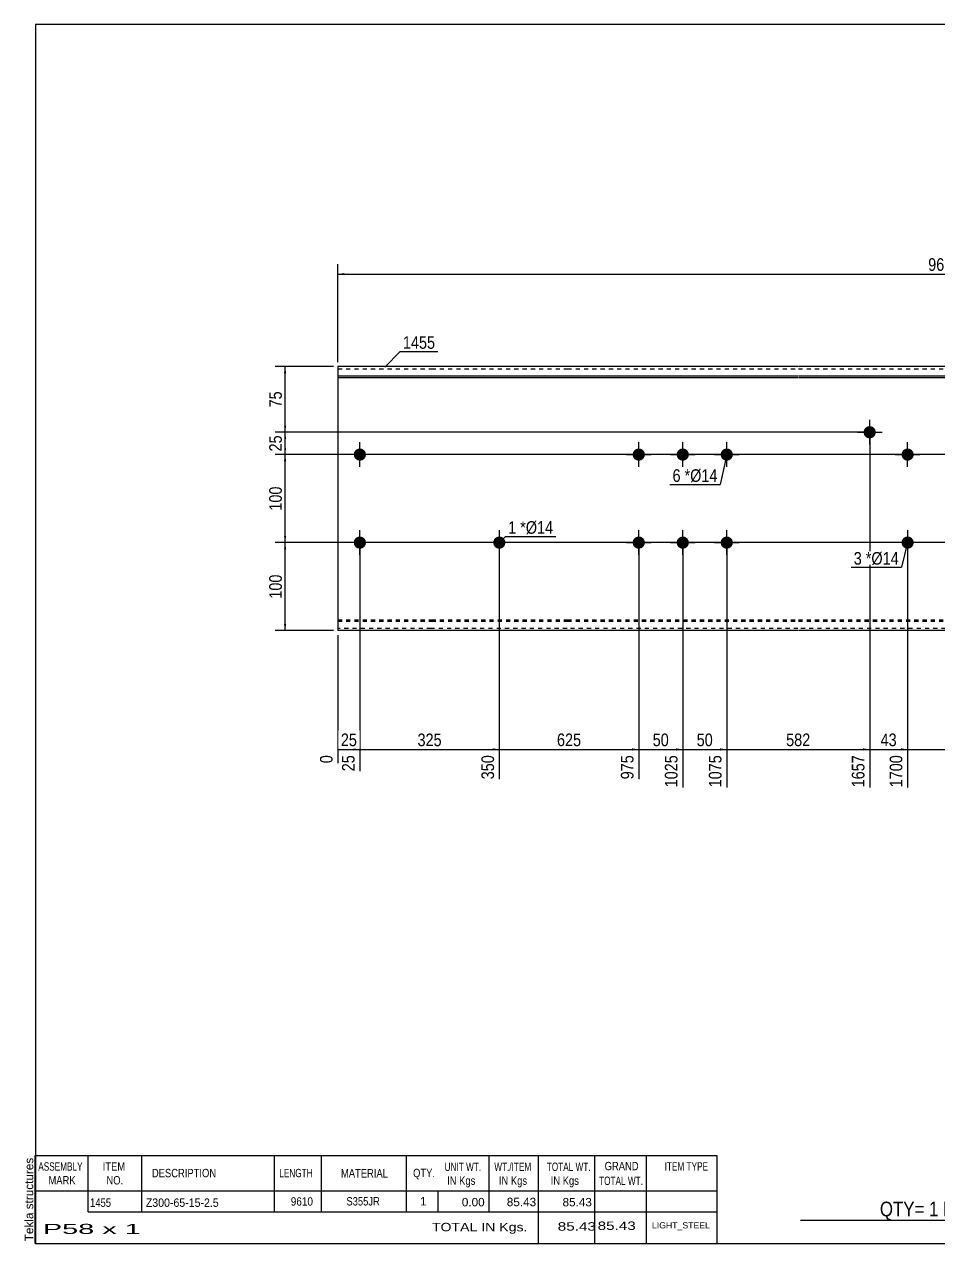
# Model space of a CAD drawing. Header units: millimetres. Extents: x -71 to 331, y -169 to 108.
# Drawn here: x -71.3 to 136.3, y -169.3 to 107.8 of the extents above; entities that cross this region are included whole.
import ezdxf

# ---------------------------------------------------------------- set-up
doc = ezdxf.new("R2010")
doc.units = ezdxf.units.MM
doc.linetypes.add('DXK_LINE_DOT1', pattern=[1.8814, 0.9407, -0.9407])
doc.styles.add('Arial', font='ARIAL.TTF', dxfattribs={"height": 0.2})
doc.styles.add('Arial Narrow', font='ARIALN.TTF', dxfattribs={"height": 0.2})

# ---------------------------------------------------------------- blocks, each defined once
blk = doc.blocks.new('Unknown-629085438-1816')
at = {"color": 5, "linetype": 'Continuous'}
for p, q in [((331.25, 107.75), (-68.75, 107.75)), ((-68.75, 107.75), (-68.75, -169.25)), ((331.25, -169.25), (331.25, 107.75)), ((-68.75, -169.25), (331.25, -169.25))]:
    blk.add_line(p, q, dxfattribs=at)
at = {"color": 174, "linetype": 'Continuous', "style": 'Arial'}
blk.add_text('Tekla structures', height=1.9102, rotation=90, dxfattribs=at).set_placement((-69.25, -168.75))
blk = doc.blocks.new('Bolt-629085438-1223 - 1203')
at = {"linetype": 'Continuous'}
blk.add_hatch(color=3, dxfattribs=at).paths.add_polyline_path([(128.1, 10, -1), (130.9, 10, -1)])
at = {"color": 3, "linetype": 'Continuous'}
for p, q in [((129.5, 7.2), (129.5, 12.8)), ((126.7, 10), (132.3, 10))]:
    blk.add_line(p, q, dxfattribs=at)
blk = doc.blocks.new('Part-629085438-1218 - 1203')
at = {"color": 2, "linetype": 'Continuous'}
for p, q in [((21.19, 30), (0, 30)), ((0, 30), (0, -30)), ((0, 27.88), (21.19, 27.88)), ((52.09, 30), (21.29, 30)), ((21.29, 27.88), (52.09, 27.88)), ((104.58, 30), (52.19, 30)), ((52.19, 27.88), (104.58, 27.88)), ((145.69, 30), (104.68, 30)), ((104.68, 27.88), (145.69, 27.88)), ((178.18, 30), (145.79, 30)), ((145.79, 27.88), (178.18, 27.88)), ((209.08, 30), (178.28, 30)), ((178.28, 27.88), (209.08, 27.88)), ((261.57, 30), (209.18, 30)), ((209.18, 27.88), (261.57, 27.88)), ((275.67, 30), (261.67, 30)), ((261.67, 27.88), (275.67, 27.88)), ((275.67, -30), (275.67, 30)), ((0, 27.53), (21.19, 27.53)), ((21.29, 27.53), (52.09, 27.53)), ((52.19, 27.53), (104.58, 27.53)), ((104.68, 27.53), (145.69, 27.53)), ((145.79, 27.53), (178.18, 27.53)), ((178.28, 27.53), (209.08, 27.53)), ((209.18, 27.53), (261.57, 27.53)), ((261.67, 27.53), (275.67, 27.53)), ((21.19, -30), (0, -30)), ((52.09, -30), (21.29, -30)), ((104.58, -30), (52.19, -30)), ((145.69, -30), (104.68, -30)), ((178.18, -30), (145.79, -30)), ((209.08, -30), (178.28, -30)), ((261.57, -30), (209.18, -30)), ((275.67, -30), (261.67, -30))]:
    blk.add_line(p, q, dxfattribs=at)
at = {"color": 7, "linetype": 'DXK_LINE_DOT1'}
for p, q in [((0, 29.5), (21.19, 29.5)), ((21.29, 29.5), (52.09, 29.5)), ((52.19, 29.5), (104.58, 29.5)), ((104.68, 29.5), (145.69, 29.5)), ((145.79, 29.5), (178.18, 29.5)), ((178.28, 29.5), (209.08, 29.5)), ((209.18, 29.5), (261.57, 29.5)), ((261.67, 29.5), (275.67, 29.5)), ((0, -27.53), (21.19, -27.53)), ((21.29, -27.53), (52.09, -27.53)), ((52.19, -27.53), (104.58, -27.53)), ((104.68, -27.53), (145.69, -27.53)), ((145.79, -27.53), (178.18, -27.53)), ((178.28, -27.53), (209.08, -27.53)), ((209.18, -27.53), (261.57, -27.53)), ((261.67, -27.53), (275.67, -27.53)), ((0, -27.88), (21.19, -27.88)), ((21.19, -29.5), (0, -29.5)), ((21.29, -27.88), (52.09, -27.88)), ((52.09, -29.5), (21.29, -29.5)), ((52.19, -27.88), (104.58, -27.88)), ((104.58, -29.5), (52.19, -29.5)), ((104.68, -27.88), (145.69, -27.88)), ((145.69, -29.5), (104.68, -29.5)), ((145.79, -27.88), (178.18, -27.88)), ((178.18, -29.5), (145.79, -29.5)), ((178.28, -27.88), (209.08, -27.88)), ((209.08, -29.5), (178.28, -29.5)), ((209.18, -27.88), (261.57, -27.88)), ((261.57, -29.5), (209.18, -29.5)), ((261.67, -27.88), (275.67, -27.88)), ((275.67, -29.5), (261.67, -29.5))]:
    blk.add_line(p, q, dxfattribs=at)
blk = doc.blocks.new('Bolt-629085438-1219 - 1203')
at = {"linetype": 'Continuous'}
for points in [[(66.99, 10, -1), (69.79, 10, -1)], [(76.99, 10, -1), (79.79, 10, -1)], [(86.99, 10, -1), (89.79, 10, -1)], [(66.99, -10, -1), (69.79, -10, -1)], [(76.99, -10, -1), (79.79, -10, -1)], [(86.99, -10, -1), (89.79, -10, -1)]]:
    blk.add_hatch(color=3, dxfattribs=at).paths.add_polyline_path(points)
at = {"color": 3, "linetype": 'Continuous'}
for p, q in [((68.39, 7.2), (68.39, 12.8)), ((78.39, 7.2), (78.39, 12.8)), ((88.39, 7.2), (88.39, 12.8)), ((65.59, 10), (71.19, 10)), ((75.59, 10), (81.19, 10)), ((85.59, 10), (91.19, 10)), ((68.39, -12.8), (68.39, -7.2)), ((78.39, -12.8), (78.39, -7.2)), ((88.39, -12.8), (88.39, -7.2)), ((65.59, -10), (71.19, -10)), ((75.59, -10), (81.19, -10)), ((85.59, -10), (91.19, -10))]:
    blk.add_line(p, q, dxfattribs=at)
blk = doc.blocks.new('Bolt-629085438-1221 - 1203')
at = {"linetype": 'Continuous'}
blk.add_hatch(color=3, dxfattribs=at).paths.add_polyline_path([(38.09, -10, -1), (35.29, -10, -1)])
at = {"color": 3, "linetype": 'Continuous'}
for p, q in [((36.69, -7.2), (36.69, -12.8)), ((39.49, -10), (33.89, -10))]:
    blk.add_line(p, q, dxfattribs=at)
blk = doc.blocks.new('Bolt-629085438-1222 - 1203')
at = {"linetype": 'Continuous'}
blk.add_hatch(color=3, dxfattribs=at).paths.add_polyline_path([(119.48, 15.07, -1), (122.28, 15.07, -1)])
at = {"color": 3, "linetype": 'Continuous'}
for p, q in [((120.88, 12.27), (120.88, 17.87)), ((118.08, 15.07), (123.68, 15.07))]:
    blk.add_line(p, q, dxfattribs=at)
blk = doc.blocks.new('Bolt-629085438-1224 - 1203')
at = {"linetype": 'Continuous'}
blk.add_hatch(color=3, dxfattribs=at).paths.add_polyline_path([(130.9, -10, -1), (128.1, -10, -1)])
at = {"color": 3, "linetype": 'Continuous'}
for p, q in [((129.5, -7.2), (129.5, -12.8)), ((132.3, -10), (126.7, -10))]:
    blk.add_line(p, q, dxfattribs=at)
blk = doc.blocks.new('Bolt-629085438-1225 - 1203')
at = {"linetype": 'Continuous'}
for points in [[(3.6, 10, -1), (6.4, 10, -1)], [(160.58, 10, -1), (163.38, 10, -1)]]:
    blk.add_hatch(color=3, dxfattribs=at).paths.add_polyline_path(points)
at = {"color": 3, "linetype": 'Continuous'}
for p, q in [((5, 7.2), (5, 12.8)), ((161.98, 7.2), (161.98, 12.8)), ((7.8, 10), (2.2, 10)), ((164.78, 10), (159.18, 10))]:
    blk.add_line(p, q, dxfattribs=at)
blk = doc.blocks.new('Bolt-629085438-1226 - 1203')
at = {"linetype": 'Continuous'}
for points in [[(3.6, -10, -1), (6.4, -10, -1)], [(160.58, -10, -1), (163.38, -10, -1)]]:
    blk.add_hatch(color=3, dxfattribs=at).paths.add_polyline_path(points)
at = {"color": 3, "linetype": 'Continuous'}
for p, q in [((5, -12.8), (5, -7.2)), ((161.98, -12.8), (161.98, -7.2)), ((7.8, -10), (2.2, -10)), ((164.78, -10), (159.18, -10))]:
    blk.add_line(p, q, dxfattribs=at)
blk = doc.blocks.new('StraightDimension-629085438-1348 - 1203')
at = {"linetype": 'Continuous'}
for points in [[(1.5, 50.75), (0, 51), (1.5, 51.25)], [(274.17, 51.25), (275.67, 51), (274.17, 50.75)]]:
    blk.add_hatch(color=7, dxfattribs=at).paths.add_polyline_path(points)
at = {"color": 7, "linetype": 'Continuous'}
for p, q in [((0, 31), (0, 53.25)), ((275.67, 31), (275.67, 53.25)), ((0, 51), (275.67, 51))]:
    blk.add_line(p, q, dxfattribs=at)
at = {"color": 0}
blk.add_wipeout([(142.09, 51.15), (142.09, 55.35), (133.58, 55.35), (133.58, 51.15)], dxfattribs=at)
at = {"color": 3, "style": 'Arial Narrow'}
blk.add_text('9610', height=2.863, dxfattribs=at).set_placement((134.18, 51.75))
blk = doc.blocks.new('StraightDimension-629085438-1314 - 1203')
at = {"linetype": 'Continuous'}
for points in [[(-12.25, 28.5), (-12, 30), (-11.75, 28.5)], [(-11.75, 16.57), (-12, 15.07), (-12.25, 16.57)]]:
    blk.add_hatch(color=7, dxfattribs=at).paths.add_polyline_path(points)
at = {"color": 7, "linetype": 'Continuous'}
for p, q in [((-1, 30), (-14.25, 30)), ((-12, 15.07), (-12, 30)), ((119.88, 15.07), (-14.25, 15.07))]:
    blk.add_line(p, q, dxfattribs=at)
at = {"color": 0}
blk.add_wipeout([(-12.15, 24.96), (-16.35, 24.96), (-16.35, 20.11), (-12.15, 20.11)], dxfattribs=at)
at = {"color": 3, "style": 'Arial Narrow'}
blk.add_text('75', height=2.863, rotation=90.0002, dxfattribs=at).set_placement((-12.75, 20.71))
blk = doc.blocks.new('StraightDimension-629085438-1260 - 1203')
at = {"linetype": 'Continuous'}
blk.add_hatch(color=7, dxfattribs=at).paths.add_polyline_path([(160.48, -56.75), (161.98, -57), (160.48, -57.25)])
at = {"color": 7, "linetype": 'Continuous'}
for p, q in [((129.5, -11), (129.5, -65.61)), ((161.98, -11), (161.98, -65.61)), ((129.5, -57), (161.98, -57))]:
    blk.add_line(p, q, dxfattribs=at)
at = {"color": 0}
blk.add_wipeout([(149.08, -56.85), (149.08, -52.65), (142.4, -52.65), (142.4, -56.85)], dxfattribs=at)
at = {"color": 0, "linetype": 'Continuous'}
blk.add_wipeout([(161.38, -57.7), (157.18, -57.7), (157.18, -66.21), (161.38, -66.21)], dxfattribs=at)
at = {"color": 3, "style": 'Arial Narrow'}
blk.add_text('325', height=2.863, dxfattribs=at).set_placement((143, -56.25))
at = {"color": 3, "linetype": 'Continuous', "style": 'Arial Narrow'}
blk.add_text('2025', height=2.863, rotation=90.0002, dxfattribs=at).set_placement((160.78, -65.61))
blk = doc.blocks.new('StraightDimension-629085438-1261 - 1203')
at = {"linetype": 'Continuous'}
blk.add_hatch(color=7, dxfattribs=at).paths.add_polyline_path([(128, -56.75), (129.5, -57), (128, -57.25)])
at = {"color": 7, "linetype": 'Continuous'}
for p, q in [((120.88, 14.07), (120.88, -65.61)), ((129.5, -11), (129.5, -65.61)), ((120.88, -57), (129.5, -57))]:
    blk.add_line(p, q, dxfattribs=at)
at = {"color": 0}
blk.add_wipeout([(127.61, -56.85), (127.61, -52.65), (122.76, -52.65), (122.76, -56.85)], dxfattribs=at)
at = {"color": 3, "style": 'Arial Narrow'}
blk.add_text('43', height=2.863, dxfattribs=at).set_placement((123.36, -56.25))
at = {"color": 0, "linetype": 'Continuous'}
blk.add_wipeout([(128.9, -57.7), (124.7, -57.7), (124.7, -66.21), (128.9, -66.21)], dxfattribs=at)
at = {"color": 3, "linetype": 'Continuous', "style": 'Arial Narrow'}
blk.add_text('1700', height=2.863, rotation=90.0002, dxfattribs=at).set_placement((128.3, -65.61))
blk = doc.blocks.new('StraightDimension-629085438-1262 - 1203')
at = {"linetype": 'Continuous'}
blk.add_hatch(color=7, dxfattribs=at).paths.add_polyline_path([(119.38, -56.75), (120.88, -57), (119.38, -57.25)])
at = {"color": 7, "linetype": 'Continuous'}
for p, q in [((120.88, 14.07), (120.88, -65.61)), ((88.39, -11), (88.39, -65.61)), ((88.39, -57), (120.88, -57))]:
    blk.add_line(p, q, dxfattribs=at)
at = {"color": 0}
blk.add_wipeout([(107.97, -56.85), (107.97, -52.65), (101.29, -52.65), (101.29, -56.85)], dxfattribs=at)
at = {"color": 0, "linetype": 'Continuous'}
blk.add_wipeout([(120.28, -57.7), (116.08, -57.7), (116.08, -66.21), (120.28, -66.21)], dxfattribs=at)
at = {"color": 3, "style": 'Arial Narrow'}
blk.add_text('582', height=2.863, dxfattribs=at).set_placement((101.89, -56.25))
at = {"color": 3, "linetype": 'Continuous', "style": 'Arial Narrow'}
blk.add_text('1657', height=2.863, rotation=90.0002, dxfattribs=at).set_placement((119.68, -65.61))
blk = doc.blocks.new('StraightDimension-629085438-1263 - 1203')
at = {"linetype": 'Continuous'}
blk.add_hatch(color=7, dxfattribs=at).paths.add_polyline_path([(86.89, -56.75), (88.39, -57), (86.89, -57.25)])
at = {"color": 7, "linetype": 'Continuous'}
for p, q in [((78.39, -11), (78.39, -65.61)), ((88.39, -11), (88.39, -65.61)), ((78.39, -57), (88.39, -57))]:
    blk.add_line(p, q, dxfattribs=at)
at = {"color": 0}
blk.add_wipeout([(85.82, -56.85), (85.82, -52.65), (80.96, -52.65), (80.96, -56.85)], dxfattribs=at)
at = {"color": 3, "style": 'Arial Narrow'}
blk.add_text('50', height=2.863, dxfattribs=at).set_placement((81.56, -56.25))
at = {"color": 0, "linetype": 'Continuous'}
blk.add_wipeout([(87.79, -57.7), (83.59, -57.7), (83.59, -66.21), (87.79, -66.21)], dxfattribs=at)
at = {"color": 3, "linetype": 'Continuous', "style": 'Arial Narrow'}
blk.add_text('1075', height=2.863, rotation=90.0002, dxfattribs=at).set_placement((87.19, -65.61))
blk = doc.blocks.new('StraightDimension-629085438-1264 - 1203')
at = {"linetype": 'Continuous'}
blk.add_hatch(color=7, dxfattribs=at).paths.add_polyline_path([(76.89, -56.75), (78.39, -57), (76.89, -57.25)])
at = {"color": 7, "linetype": 'Continuous'}
for p, q in [((68.39, -11), (68.39, -63.78)), ((78.39, -11), (78.39, -65.61)), ((68.39, -57), (78.39, -57))]:
    blk.add_line(p, q, dxfattribs=at)
at = {"color": 0}
blk.add_wipeout([(75.82, -56.85), (75.82, -52.65), (70.96, -52.65), (70.96, -56.85)], dxfattribs=at)
at = {"color": 3, "style": 'Arial Narrow'}
blk.add_text('50', height=2.863, dxfattribs=at).set_placement((71.56, -56.25))
at = {"color": 0, "linetype": 'Continuous'}
blk.add_wipeout([(77.79, -57.7), (73.59, -57.7), (73.59, -66.21), (77.79, -66.21)], dxfattribs=at)
at = {"color": 3, "linetype": 'Continuous', "style": 'Arial Narrow'}
blk.add_text('1025', height=2.863, rotation=90.0002, dxfattribs=at).set_placement((77.19, -65.61))
blk = doc.blocks.new('StraightDimension-629085438-1265 - 1203')
at = {"linetype": 'Continuous'}
blk.add_hatch(color=7, dxfattribs=at).paths.add_polyline_path([(66.89, -56.75), (68.39, -57), (66.89, -57.25)])
at = {"color": 7, "linetype": 'Continuous'}
for p, q in [((36.69, -11), (36.69, -63.78)), ((68.39, -11), (68.39, -63.78)), ((36.69, -57), (68.39, -57))]:
    blk.add_line(p, q, dxfattribs=at)
at = {"color": 0}
blk.add_wipeout([(55.88, -56.85), (55.88, -52.65), (49.2, -52.65), (49.2, -56.85)], dxfattribs=at)
at = {"color": 0, "linetype": 'Continuous'}
blk.add_wipeout([(67.79, -57.7), (63.59, -57.7), (63.59, -64.38), (67.79, -64.38)], dxfattribs=at)
at = {"color": 3, "style": 'Arial Narrow'}
blk.add_text('625', height=2.863, dxfattribs=at).set_placement((49.8, -56.25))
at = {"color": 3, "linetype": 'Continuous', "style": 'Arial Narrow'}
blk.add_text('975', height=2.863, rotation=90.0002, dxfattribs=at).set_placement((67.19, -63.78))
blk = doc.blocks.new('StraightDimension-629085438-1266 - 1203')
at = {"linetype": 'Continuous'}
blk.add_hatch(color=7, dxfattribs=at).paths.add_polyline_path([(35.19, -56.75), (36.69, -57), (35.19, -57.25)])
at = {"color": 7, "linetype": 'Continuous'}
for p, q in [((5, -11), (5, -61.96)), ((36.69, -11), (36.69, -63.78)), ((5, -57), (36.69, -57))]:
    blk.add_line(p, q, dxfattribs=at)
at = {"color": 0}
blk.add_wipeout([(24.19, -56.85), (24.19, -52.65), (17.5, -52.65), (17.5, -56.85)], dxfattribs=at)
at = {"color": 0, "linetype": 'Continuous'}
blk.add_wipeout([(36.09, -57.7), (31.89, -57.7), (31.89, -64.38), (36.09, -64.38)], dxfattribs=at)
at = {"color": 3, "style": 'Arial Narrow'}
blk.add_text('325', height=2.863, dxfattribs=at).set_placement((18.1, -56.25))
at = {"color": 3, "linetype": 'Continuous', "style": 'Arial Narrow'}
blk.add_text('350', height=2.863, rotation=90.0002, dxfattribs=at).set_placement((35.49, -63.78))
blk = doc.blocks.new('StraightDimension-629085438-1267 - 1203')
at = {"linetype": 'Continuous'}
blk.add_hatch(color=7, dxfattribs=at).paths.add_polyline_path([(3.5, -56.75), (5, -57), (3.5, -57.25)])
at = {"color": 7, "linetype": 'Continuous'}
for p, q in [((5, -11), (5, -61.96)), ((0, -31), (0, -60.13)), ((0, -57), (5, -57))]:
    blk.add_line(p, q, dxfattribs=at)
at = {"color": 0}
blk.add_wipeout([(4.93, -56.85), (4.93, -52.65), (0.07, -52.65), (0.07, -56.85)], dxfattribs=at)
at = {"color": 3, "style": 'Arial Narrow'}
blk.add_text('25', height=2.863, dxfattribs=at).set_placement((0.67, -56.25))
at = {"color": 0, "linetype": 'Continuous'}
blk.add_wipeout([(4.4, -57.7), (0.2, -57.7), (0.2, -62.56), (4.4, -62.56)], dxfattribs=at)
at = {"color": 3, "linetype": 'Continuous', "style": 'Arial Narrow'}
blk.add_text('25', height=2.863, rotation=90.0002, dxfattribs=at).set_placement((3.8, -61.96))
at = {"color": 0, "linetype": 'Continuous'}
blk.add_wipeout([(-0.6, -57.7), (-4.8, -57.7), (-4.8, -60.73), (-0.6, -60.73)], dxfattribs=at)
at = {"color": 3, "linetype": 'Continuous', "style": 'Arial Narrow'}
blk.add_text('0', height=2.86, rotation=90.0002, dxfattribs=at).set_placement((-1.2, -60.13))
blk = doc.blocks.new('StraightDimension-629085438-1315 - 1203')
at = {"linetype": 'Continuous'}
for points in [[(-12.25, 13.57), (-12, 15.07), (-11.75, 13.57)], [(-11.75, 11.5), (-12, 10), (-12.25, 11.5)]]:
    blk.add_hatch(color=7, dxfattribs=at).paths.add_polyline_path(points)
at = {"color": 7, "linetype": 'Continuous'}
for p, q in [((119.88, 15.07), (-14.25, 15.07)), ((-12, 10), (-12, 15.07)), ((224.37, 10), (-14.25, 10))]:
    blk.add_line(p, q, dxfattribs=at)
at = {"color": 0}
blk.add_wipeout([(-12.15, 14.96), (-16.35, 14.96), (-16.35, 10.11), (-12.15, 10.11)], dxfattribs=at)
at = {"color": 3, "style": 'Arial Narrow'}
blk.add_text('25', height=2.863, rotation=90.0002, dxfattribs=at).set_placement((-12.75, 10.71))
blk = doc.blocks.new('StraightDimension-629085438-1316 - 1203')
at = {"linetype": 'Continuous'}
for points in [[(-12.25, 8.5), (-12, 10), (-11.75, 8.5)], [(-11.75, -8.5), (-12, -10), (-12.25, -8.5)]]:
    blk.add_hatch(color=7, dxfattribs=at).paths.add_polyline_path(points)
at = {"color": 7, "linetype": 'Continuous'}
for p, q in [((224.37, 10), (-14.25, 10)), ((-12, -10), (-12, 10)), ((224.37, -10), (-14.25, -10))]:
    blk.add_line(p, q, dxfattribs=at)
at = {"color": 0}
blk.add_wipeout([(-12.15, 3.34), (-16.35, 3.34), (-16.35, -3.34), (-12.15, -3.34)], dxfattribs=at)
at = {"color": 3, "style": 'Arial Narrow'}
blk.add_text('100', height=2.863, rotation=90.0002, dxfattribs=at).set_placement((-12.75, -2.74))
blk = doc.blocks.new('StraightDimension-629085438-1317 - 1203')
at = {"linetype": 'Continuous'}
for points in [[(-12.25, -11.5), (-12, -10), (-11.75, -11.5)], [(-11.75, -28.5), (-12, -30), (-12.25, -28.5)]]:
    blk.add_hatch(color=7, dxfattribs=at).paths.add_polyline_path(points)
at = {"color": 7, "linetype": 'Continuous'}
for p, q in [((224.37, -10), (-14.25, -10)), ((-12, -30), (-12, -10)), ((-1, -30), (-14.25, -30))]:
    blk.add_line(p, q, dxfattribs=at)
at = {"color": 0}
blk.add_wipeout([(-12.15, -16.66), (-16.35, -16.66), (-16.35, -23.34), (-12.15, -23.34)], dxfattribs=at)
at = {"color": 3, "style": 'Arial Narrow'}
blk.add_text('100', height=2.863, rotation=90.0002, dxfattribs=at).set_placement((-12.75, -22.74))
blk = doc.blocks.new('CBS_BOM-629085438-1843')
at = {"color": 7, "linetype": 'Continuous'}
for p, q in [((-68.78, -157.28), (-68.78, -149.28)), ((-68.78, -149.28), (86.14, -149.28)), ((-56.78, -157.28), (-56.78, -149.28)), ((-44.59, -157.28), (-44.59, -149.28)), ((-14.43, -157.28), (-14.43, -149.28)), ((-3.75, -157.28), (-3.75, -149.28)), ((15.57, -157.28), (15.57, -149.28)), ((34.37, -157.28), (34.37, -149.28)), ((45.58, -157.28), (45.58, -149.28)), ((58.37, -157.28), (58.37, -149.28)), ((70.12, -157.28), (70.12, -149.28)), ((86.14, -149.29), (86.14, -157.27)), ((-68.78, -157.28), (86.14, -157.28)), ((-68.78, -162.08), (-68.78, -157.28)), ((-56.78, -162.08), (-56.78, -157.28)), ((-44.59, -162.08), (-44.59, -157.28)), ((-14.43, -162.08), (-14.43, -157.28)), ((-3.75, -162.08), (-3.75, -157.28)), ((15.57, -162.08), (15.57, -157.28)), ((22.83, -162.08), (22.83, -157.28)), ((34.37, -162.08), (34.37, -157.28)), ((45.58, -162.08), (45.58, -157.28)), ((58.37, -162.08), (58.37, -157.28)), ((70.14, -162.08), (70.14, -157.28)), ((86.14, -157.28), (86.14, -162.08)), ((-68.78, -169.28), (-68.78, -162.1)), ((-56.78, -162.08), (86.14, -162.08)), ((45.58, -169.28), (45.58, -162.1)), ((58.37, -169.28), (58.37, -162.1)), ((70.18, -169.28), (70.18, -162.1)), ((86.14, -162.08), (86.14, -169.28)), ((-68.78, -169.28), (86.14, -169.28))]:
    blk.add_line(p, q, dxfattribs=at)
at = {"color": 3, "linetype": 'Continuous', "style": 'Arial'}
for s, height, width, p in [('ASSEMBLY', 1.91, 0.7, (-68.1, -152.71)), ('ITEM', 1.91, 0.8, (-53.45, -152.71)), ('DESCRIPTION', 1.9102, 0.8, (-42.27, -154.21)), ('LENGTH', 1.91, 0.7, (-13.32, -154.21)), ('MATERIAL', 1.91, 0.8, (0.7, -154.26)), ('QTY.', 1.91, 0.8, (17.09, -154.18)), ('UNIT WT.', 1.91, 0.7, (24.26, -152.78)), ('WT./ITEM', 1.91, 0.7, (35.55, -152.78)), ('TOTAL WT.', 1.91, 0.7, (47.49, -152.78)), ('GRAND', 1.91, 0.8, (60.64, -152.62)), ('ITEM TYPE', 1.91, 0.7, (74.28, -152.7)), ('MARK', 1.91, 0.8, (-65.78, -155.84)), ('NO.', 1.91, 0.8, (-52.6, -155.84)), ('IN Kgs', 1.91, 0.8, (24.84, -155.92)), ('IN Kgs', 1.91, 0.8, (36.59, -155.92)), ('IN Kgs', 1.91, 0.8, (48.38, -155.92)), ('TOTAL WT.', 1.91, 0.7, (59.38, -155.96))]:
    blk.add_text(s, height=height, dxfattribs=dict(at, width=width)).set_placement(p)
at = {"color": 7, "linetype": 'Continuous', "style": 'Arial'}
for s, height, width, p in [('1455', 1.91, 0.8, (-56.32, -160.93)), ('Z300-65-15-2.5', 1.9102, 0.9, (-43.65, -160.93)), ('9610', 1.91, 0.85, (-10.71, -160.65)), ('S355JR', 1.91, 0.8, (1.94, -160.62))]:
    blk.add_text(s, height=height, dxfattribs=dict(at, width=width)).set_placement(p)
for s, p in [('1', (18.66, -160.62)), ('0.00', (28.17, -160.81)), ('85.43', (38.39, -160.78)), ('85.43', (51.06, -160.81))]:
    blk.add_text(s, height=1.91, dxfattribs=at).set_placement(p)
at = {"color": 6, "linetype": 'Continuous', "style": 'Arial'}
for s, height, width, p in [('P58 x 1', 2.292, 2.05, (-67.06, -167.09)), ('TOTAL IN Kgs.', 1.9102, 1.2, (21.38, -166.48)), ('85.43', 1.91, 1.3, (49.97, -166.33)), ('85.43', 1.91, 1.3, (59.04, -166.17))]:
    blk.add_text(s, height=height, dxfattribs=dict(at, width=width)).set_placement(p)
blk.add_text('LIGHT_STEEL', height=1.4135, dxfattribs=at).set_placement((71.39, -165.83))
blk = doc.blocks.new('CBS_CALLOFF-629085438-1844')
at = {"color": 7, "linetype": 'Continuous'}
blk.add_line((105.13, -163.98), (221.36, -164), dxfattribs=at)
at = {"color": 3, "linetype": 'Continuous', "style": 'Arial Narrow'}
blk.add_text('QTY= 1 Nos.      COLD FORMED     MKD : P58', height=3.3405, dxfattribs=at).set_placement((123.2, -163.09))
blk = doc.blocks.new('Mark-629085438-1351 - 1203')
at = {"color": 0}
blk.add_wipeout([(22.09, 34.04), (22.09, 37.04), (14.78, 37.04), (14.78, 34.04)], dxfattribs=at)
blk.add_wipeout([(22.09, 34.04), (22.09, 37.04), (14.78, 37.04), (14.78, 34.04)], dxfattribs=at)
at = {"color": 7, "linetype": 'Continuous'}
for p, q in [((10.65, 29.9), (14.18, 33.44)), ((14.18, 33.44), (22.69, 33.44))]:
    blk.add_line(p, q, dxfattribs=at)
at = {"color": 3, "style": 'Arial Narrow'}
blk.add_text('1455', height=2.863, dxfattribs=at).set_placement((14.78, 34.04))
blk = doc.blocks.new('MarkSet-629085438-1360 - 1203')
at = {"color": 0}
blk.add_wipeout([(119.09, -15.01), (119.09, -12.01), (117.26, -12.01), (117.26, -15.01)], dxfattribs=at)
blk.add_wipeout([(119.09, -15.01), (119.09, -12.01), (117.26, -12.01), (117.26, -15.01)], dxfattribs=at)
blk.add_wipeout([(121.27, -15.01), (121.27, -12.01), (119.99, -12.01), (119.99, -15.01)], dxfattribs=at)
blk.add_wipeout([(121.27, -15.01), (121.27, -12.01), (119.99, -12.01), (119.99, -15.01)], dxfattribs=at)
at = {"color": 3, "style": 'Arial Narrow'}
blk.add_text('3', height=2.86, dxfattribs=at).set_placement((117.26, -15.01))
at = {"color": 0}
blk.add_wipeout([(127.48, -15.01), (127.48, -12.01), (121.27, -12.01), (121.27, -15.01)], dxfattribs=at)
blk.add_wipeout([(127.48, -15.01), (127.48, -12.01), (121.27, -12.01), (121.27, -15.01)], dxfattribs=at)
at = {"color": 7, "linetype": 'Continuous'}
for p in [(129.5, -10), (116.66, -15.61)]:
    blk.add_line(p, (128.08, -15.61), dxfattribs=at)
at = {"color": 3, "style": 'Arial Narrow'}
for s, height, p in [('*', 2.86, (119.99, -15.01)), ('Ø14', 2.863, (121.27, -15.01))]:
    blk.add_text(s, height=height, dxfattribs=at).set_placement(p)
blk = doc.blocks.new('Mark-629085438-1369 - 1203')
at = {"color": 0}
blk.add_wipeout([(77.9, 3.8), (77.9, 6.8), (76.07, 6.8), (76.07, 3.8)], dxfattribs=at)
blk.add_wipeout([(77.9, 3.8), (77.9, 6.8), (76.07, 6.8), (76.07, 3.8)], dxfattribs=at)
blk.add_wipeout([(80.07, 3.8), (80.07, 6.8), (78.8, 6.8), (78.8, 3.8)], dxfattribs=at)
blk.add_wipeout([(80.07, 3.8), (80.07, 6.8), (78.8, 6.8), (78.8, 3.8)], dxfattribs=at)
at = {"color": 3, "style": 'Arial Narrow'}
blk.add_text('6', height=2.86, dxfattribs=at).set_placement((76.07, 3.8))
at = {"color": 0}
blk.add_wipeout([(86.29, 3.8), (86.29, 6.8), (80.07, 6.8), (80.07, 3.8)], dxfattribs=at)
blk.add_wipeout([(86.29, 3.8), (86.29, 6.8), (80.07, 6.8), (80.07, 3.8)], dxfattribs=at)
at = {"color": 7, "linetype": 'Continuous'}
for p in [(88.39, 10), (75.47, 3.2)]:
    blk.add_line(p, (86.89, 3.2), dxfattribs=at)
at = {"color": 3, "style": 'Arial Narrow'}
for s, height, p in [('*', 2.86, (78.8, 3.8)), ('Ø14', 2.863, (80.07, 3.8))]:
    blk.add_text(s, height=height, dxfattribs=at).set_placement(p)
blk = doc.blocks.new('Mark-629085438-1371 - 1203')
at = {"color": 0}
blk.add_wipeout([(40.54, -7.99), (40.54, -4.99), (38.71, -4.99), (38.71, -7.99)], dxfattribs=at)
blk.add_wipeout([(40.54, -7.99), (40.54, -4.99), (38.71, -4.99), (38.71, -7.99)], dxfattribs=at)
at = {"color": 7, "linetype": 'Continuous'}
blk.add_line((36.69, -10), (38.11, -8.59), dxfattribs=at)
at = {"color": 0}
blk.add_wipeout([(42.71, -7.99), (42.71, -4.99), (41.44, -4.99), (41.44, -7.99)], dxfattribs=at)
blk.add_wipeout([(42.71, -7.99), (42.71, -4.99), (41.44, -4.99), (41.44, -7.99)], dxfattribs=at)
at = {"color": 3, "style": 'Arial Narrow'}
blk.add_text('1', height=2.86, dxfattribs=at).set_placement((38.71, -7.99))
at = {"color": 0}
blk.add_wipeout([(48.93, -7.99), (48.93, -4.99), (42.71, -4.99), (42.71, -7.99)], dxfattribs=at)
blk.add_wipeout([(48.93, -7.99), (48.93, -4.99), (42.71, -4.99), (42.71, -7.99)], dxfattribs=at)
at = {"color": 7, "linetype": 'Continuous'}
blk.add_line((38.11, -8.59), (49.53, -8.59), dxfattribs=at)
at = {"color": 3, "style": 'Arial Narrow'}
for s, height, p in [('*', 2.86, (41.44, -7.99)), ('Ø14', 2.863, (42.71, -7.99))]:
    blk.add_text(s, height=height, dxfattribs=at).set_placement(p)

msp = doc.modelspace()

# ---------------------------------------------------------------- block references
for name in ['Unknown-629085438-1816', 'Part-629085438-1218 - 1203', 'Bolt-629085438-1222 - 1203', 'Bolt-629085438-1225 - 1203', 'Bolt-629085438-1219 - 1203', 'Bolt-629085438-1223 - 1203', 'Bolt-629085438-1226 - 1203', 'Bolt-629085438-1221 - 1203', 'Bolt-629085438-1224 - 1203', 'CBS_BOM-629085438-1843', 'CBS_CALLOFF-629085438-1844']:
    msp.add_blockref(name, (0, 0))

# ---------------------------------------------------------------- next in the draw order: block references
for name in ['StraightDimension-629085438-1348 - 1203', 'StraightDimension-629085438-1260 - 1203']:
    msp.add_blockref(name, (0, 0))

# ---------------------------------------------------------------- next in the draw order: block references
msp.add_blockref('StraightDimension-629085438-1314 - 1203', (0, 0))

# ---------------------------------------------------------------- next in the draw order: block references
for name in ['Mark-629085438-1351 - 1203', 'StraightDimension-629085438-1261 - 1203']:
    msp.add_blockref(name, (0, 0))

# ---------------------------------------------------------------- next in the draw order: block references
msp.add_blockref('StraightDimension-629085438-1262 - 1203', (0, 0))

# ---------------------------------------------------------------- next in the draw order: block references
for name in ['StraightDimension-629085438-1315 - 1203', 'StraightDimension-629085438-1263 - 1203']:
    msp.add_blockref(name, (0, 0))

# ---------------------------------------------------------------- next in the draw order: block references
msp.add_blockref('StraightDimension-629085438-1264 - 1203', (0, 0))

# ---------------------------------------------------------------- next in the draw order: block references
msp.add_blockref('StraightDimension-629085438-1265 - 1203', (0, 0))

# ---------------------------------------------------------------- next in the draw order: block references
msp.add_blockref('StraightDimension-629085438-1266 - 1203', (0, 0))

# ---------------------------------------------------------------- next in the draw order: block references
msp.add_blockref('StraightDimension-629085438-1267 - 1203', (0, 0))

# ---------------------------------------------------------------- next in the draw order: block references
msp.add_blockref('StraightDimension-629085438-1316 - 1203', (0, 0))

# ---------------------------------------------------------------- next in the draw order: block references
for name in ['Mark-629085438-1369 - 1203', 'StraightDimension-629085438-1317 - 1203']:
    msp.add_blockref(name, (0, 0))

# ---------------------------------------------------------------- next in the draw order: block references
for name in ['Mark-629085438-1371 - 1203', 'MarkSet-629085438-1360 - 1203']:
    msp.add_blockref(name, (0, 0))

doc.saveas('drawing.dxf')
